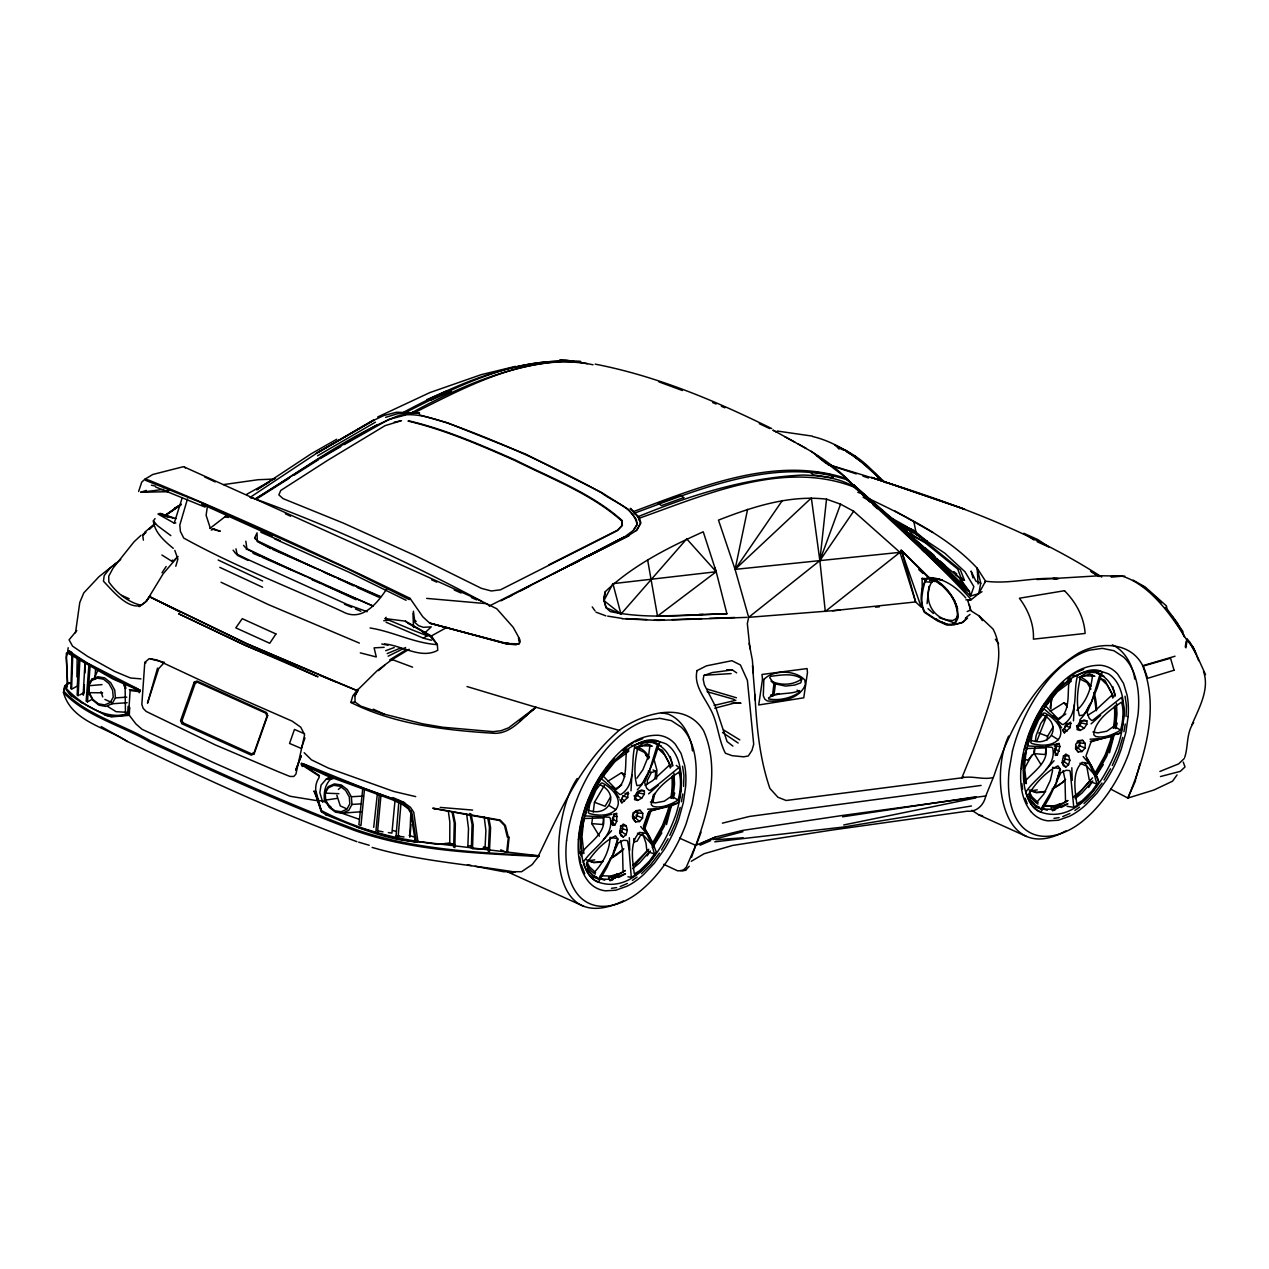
<?xml version="1.0" encoding="UTF-8"?>
<svg xmlns="http://www.w3.org/2000/svg" width="1269" height="1269" viewBox="0 0 1269 1269"><rect width="100%" height="100%" fill="white"/><g stroke="black" fill="none" stroke-linecap="round" stroke-linejoin="round"><path stroke-width="1.5" d="M644.366 794.14L644.398 790.841L641.464 789.984L637.149 792.126L634.738 796.266L634.595 799.629L637.641 800.422L641.717 798.185L644.366 794.14L637.387 792.602M1086.851 724.171L1086.899 720.871L1083.948 720.015L1079.649 722.14L1077.238 726.296L1077.095 729.643L1080.141 730.452L1084.218 728.216L1086.851 724.171L1079.871 722.632M76.901 676.932L77.171 657.818M970.833 610.706L979.192 615.973L993.024 629.027C1004.905 651.108 995.34 676.393 990.597 699.156C982.634 725.947 972.546 752.025 961.854 777.834L786.145 800.501L777.929 797.249L769.918 788.461C759.465 758.164 756.673 726.185 754.881 694.413M1021.561 768.808L1023.48 754.674M623.063 872.438L622.508 849.516L620.636 840.665M1065.548 802.468L1064.992 779.531L1063.121 770.68M626.442 752.089C624.871 764.525 627.965 781.466 616.195 789.524L602.363 775.185M1068.942 682.103C1067.356 694.54 1070.465 711.481 1058.679 719.539L1044.847 705.215M70.858 688.655L71.984 654.63M72.761 654.883L71.587 689.21L77.409 686.006L78.059 666.939M683.579 786.463L683.943 775.533L682.532 766.19M1126.063 716.493L1126.444 705.564L1125.032 696.205M566.846 360.999C509.424 360.729 454.143 385.411 404.224 411.902L404.161 413.583L406.699 413.567L406.762 411.902C459.029 385.284 517.498 356.018 577.665 362.157M467.849 847.042L468.499 828.451L466.675 814.254M638.228 516.61L639.164 519.893L638.228 516.61C690.875 495.037 746.426 477.43 803.642 475.034C820.964 475.796 839.713 477.794 854.513 487.233C783.925 459.552 706.087 494.609 639.227 518.212M642.574 818.093L642.748 813.381L640.226 810.32L636.308 810.605L633.294 814.175L633.057 818.854L635.642 821.915L639.513 821.551L642.574 818.093L635.943 815.158M1085.074 748.123L1085.233 743.412L1082.711 740.35L1078.809 740.62L1075.795 744.205L1075.557 748.884L1078.142 751.93L1081.997 751.565L1085.074 748.123L1078.428 745.173M409.808 837.159L410.918 810.732M1050.906 708.974L1051.255 701.091L1048.067 700.456M656.533 779.007L656.93 770.124L653.9 759.021M78.948 658.008L77.155 695.095L78.17 695.84L79.915 658.659M84.357 684.8L83.992 692.636L79.63 695.031M84.896 673.062L85.356 663.275M1110.581 789.048L1127.887 798.058C1144.765 756.736 1160.04 708.213 1142.322 664.893C1129.648 641.321 1098.843 641.638 1077.952 653.44C1034.568 680.581 1009.791 728.422 994.055 775.613L985.775 795.964C983.983 804.816 976.813 812.223 967.311 811.177L831.877 830.069L732.641 845.44L704.121 853.736L691.272 861.302M83.199 694.317L84.896 664.004M571.288 360.824C514.96 362.537 461.234 385.824 412.362 412.377L414.582 412.631C468.753 385.506 530.728 351.83 593.035 364.774M633.358 511.613L634.801 513.644L633.358 511.613C700.06 486.931 775.74 454.714 846.962 478.762L848.342 480.237C777.151 456.158 701.551 488.517 634.833 513.025M453.683 847.216L454.27 823.026L452.034 811.843M454.841 847.708L455.349 823.486L453.065 812.271M127.693 713.321L128.121 706.373M471.37 848.295L472.068 824.533L469.831 813.461M617.606 838.65L613.831 853.101L598.524 878.941L593.495 877.228L587.88 869.677L586.801 863.475C593.622 852.403 603.727 841.696 615.449 835.827L617.606 838.65L610.008 837.35C609.77 850.389 603.203 862.968 594.304 872.295M1060.091 768.665L1056.331 783.132L1041.008 808.956L1035.98 807.243L1030.38 799.708L1029.302 793.49C1036.107 782.434 1046.211 771.726 1057.934 765.857L1060.091 768.665L1052.493 767.38M88.941 664.544L86.149 701.17L87.45 701.916L90.147 665.337M94.969 677.376L95.683 667.764M144.793 662.434L141.842 704.422L143.143 708.308L146.173 711.433L215.191 744.855L277.546 771.409L289.919 776.454L293.805 776.469L295.915 774.122L304.608 734.719L300.753 727.216L292.187 721.157L222.249 690.51L156.848 659.928L149.203 658.643L144.793 662.434L145.967 662.83M1186.372 639.354C1171.731 615.766 1150.253 585.168 1122.906 576.396M138.622 491.5L141.747 482.093L145.031 479.127L149.425 480.396C236.843 516.451 322.897 555.87 407.872 597.302L409.855 598.08L422.815 616.797L429.794 623.222L506.743 643.938L516.197 644.811M403.986 836.937L396.087 836.001L398.942 800.501M410.014 836.461L410.966 824.628M411.283 820.694L411.759 814.777M1135.676 779.325L1139.911 763.875M488.343 851.356L489.437 827.229L487.756 817.918M467.008 686.545L535.851 707.245L619.177 730.309C642.891 713.241 684.879 699.996 703.581 730.674C719.777 767.222 709.07 809.717 695.729 845.376L686.291 867.203L682.801 870.582L677.709 870.867L663.735 864.332M398.149 836.715L400.956 803.547M489.437 851.816L490.595 827.721L488.914 818.41M613.831 815.491L613.498 819.076L611.452 821.678M377.623 831.021L381.033 794.664L379.352 794.108L375.973 830.561L382.984 831.798M394.96 801.025L391.915 833.099L388.346 832.575M631.883 774.661L630.994 790.777M653.487 794.378L652.028 801.913M655.026 779.007L655.787 771.33L653.027 769.918M1074.383 704.676L1073.479 720.808M507.616 851.594L509.155 837.001M673.03 797.789L674.521 784.004L673.966 773.265M749.979 648.856L747.33 623.587L748.678 617.321L735.084 569.384L718.476 520.116C752.691 506.759 789.334 494.847 826.516 499.161L819.853 560.628L825.294 611.452L899.959 552.348L901.164 550.175L929.209 578.41M927.068 603.616L928.924 586.421M1115.53 727.819L1117.006 714.035L1116.45 703.28M1128.125 716.588L1125.873 732.419L1121.399 748.631A82.533 45.462 -65.7 0 1 1106.536 779.785L1096.797 793.331L1086.153 804.53A79.55 43.828 -65.7 0 1 1069.275 816.332L1058.219 820.25L1048.004 820.837A82.533 45.478 -65.6 0 1 1031.189 811.859M266.411 713.464L267.204 715.605L253.895 753.231L252.055 754.087L182.815 722.727L182.006 720.681L195.299 683.055L197.171 682.119L266.411 713.464L266.268 714.859L267.664 715.573L266.379 712.464L196.901 681.009L194.141 682.278L180.595 720.633L181.816 723.711L251.278 755.15L254.117 753.913L267.664 715.573M373.705 827.356L377.305 794.22M965.63 617.622L965.36 620.002L962.87 622.222L954.145 624.681M67.733 651.52L68.161 647.698M506.728 851.547L508.377 837.239L505.363 825.421L500.256 820.091L432.634 808.131M475.177 866.267L503.587 871.724L521.591 871.708L532.108 864.617L538.96 855.845L416.248 841.268L415.058 840.078L410.918 813.143L408.19 808.75L402.828 804.689L392.01 799.629L326.736 775.74L301.007 763.843L302.26 766.508M603.727 817.22L602.807 824.517L591.782 823.613L592.528 817.791M1046.211 747.235L1045.307 754.547L1034.283 753.627L1035.012 747.806M1047.131 739.938L1047.575 736.29L1053.096 726.899M593.257 811.97L594.479 802.262L604.282 785.622M801.897 678.788C793.49 685.133 782.069 685.546 772.488 681.77L775.438 683.721L773.947 695.364L770.553 695.238L772.456 695.539L773.995 683.531L769.712 677.694L770.727 676.282C780.911 675.14 792.776 672.697 801.897 678.788L800.755 682.849L794.711 685.07L785.574 686.085L773.9 683.594L771.013 681.104M676.266 765.397L678.915 767.523L657.961 784.67L650.362 790.159L649.173 790.444L646.714 788.239L644.62 782.576L654.772 757.847L659.864 741.857C651.917 737.622 642.288 740.715 635.166 745.315C630.217 761.035 636.975 784.099 621.001 794.394L619.7 794.442L601.078 778.452L594.891 789.128L588.356 803.975L585.152 815.888L609.263 817.236L610.23 818.156C614.466 837.032 591.957 848.057 583.407 862.063C585.58 870.217 589.815 879.385 598.571 881.876L607.026 867.33L618.273 842.902L623.555 840.284L627.124 840.522L627.711 841.537L629.138 850.595L631.28 877.291L627.949 876.784M1117.354 734.402L1120.781 732.863C1123.699 721.458 1125.666 708.816 1121.415 697.538L1092.847 720.173L1091.673 720.475L1089.214 718.27L1087.105 712.607L1097.273 687.877L1102.349 671.872C1094.417 667.653 1084.789 670.746 1077.667 675.346C1072.717 691.05 1079.459 714.114 1063.485 724.425L1062.201 724.472L1043.578 708.467L1037.392 719.142L1030.856 733.99L1027.652 745.918L1051.747 747.267L1052.715 748.187C1056.95 767.063 1034.441 778.087 1025.907 792.094C1028.064 800.231 1032.316 809.4 1041.056 811.89L1049.526 797.344L1060.773 772.916L1066.055 770.299L1069.624 770.553L1070.211 771.568L1073.78 807.306L1067.118 806.323M1034.409 748.377L1033.696 753.786L1027.716 760.226L1024.162 758.973M1035.345 741.159L1036.059 735.75L1040.754 723.536L1046.402 715.446M649.982 745.236L648.586 755.737L642.891 769.728L636.911 778.183M1092.466 675.251C1091.451 688.099 1086.597 701.535 1076.873 710.307M610.643 822.122L612.848 825.373L614.91 824.961L616.766 821.297L616.623 813.461L613.149 814.175M1059.123 743.491L1057.267 743.967L1055.285 747.615L1055.348 755.404L1057.394 754.992L1059.885 746.537L1059.123 743.491L1055.649 744.205M657.659 743.872L648.871 772.551L643.367 782.18L640.544 785.067L636.895 785.622C633.342 773.107 635.15 759.163 638.053 746.632L643.415 743.031L652.853 741.683L657.659 743.872L652.25 742.27M1100.144 673.887L1091.356 702.582L1085.867 712.195L1083.044 715.082L1079.396 715.637C1075.842 703.137 1077.651 689.194 1080.553 676.647L1085.915 673.062L1095.353 671.713L1100.144 673.887L1094.75 672.284M1185.278 647.063L1186.103 641.289M75.505 632.819L79.773 602.489L83.786 592.893L99.061 576.618L116.288 563.071M207.196 507.727L206.117 515.293L210.353 528.316M1185.928 647.856L1187.134 639.513M605.313 591.64L603.933 600.586L606.043 607.645L610.23 611.563C648.491 619.621 688.115 614.656 726.899 613.784L716.192 571.748L703.232 531.79C668.477 547.447 633.041 565.165 605.313 591.64L603.711 597.905L606.043 607.645L620.969 614.101L686.719 538.897L716.192 571.748L657.501 616.115L647.65 560.01M1053.127 694.429L1050.018 707.705M566.624 840.332C570.733 806.624 585.12 774.487 606.899 748.504A100.505 55.376 -65.7 0 1 647.127 720.142L659.817 718.317L671.364 720.665L681.088 727.026A100.299 55.265 -65.7 0 1 695.523 784.718L692.224 803.927L686.164 823.708A100.299 55.265 -65.7 0 1 642.098 889.506C625.982 903.607 599.317 914.584 581.059 898.024A100.299 55.265 -65.7 0 1 566.577 840.284M681.421 801.77L682.77 793.997M1123.922 731.785L1125.27 724.028M356.938 841.68C278.561 812.779 202.58 777.834 127.423 741.477C105.549 727.216 71.318 721.363 63.45 692.462L64.529 686.64L68.352 683.594M967.819 600.681L971.293 599.634L978.748 593.622L980.747 583.217L977.178 568.179C946.626 535.502 905.098 516.118 865.395 496.925M652.837 802.579L654.693 793.426M747.6 509.329L735.084 569.384L899.959 552.348L902.227 552.998L921.262 607.185L915.615 601.934L899.959 552.348L853.672 511.233L840.554 504.174L826.516 499.161M644.144 828.165L649.347 811.129M81.882 702.772L70.81 695.333L66.083 689.495L67.558 682.881L66.385 657.279L67.574 653.012L112.957 679.026L140.129 690.955L139.209 692.747M301.625 763.05L303.021 765.699L318.852 775.914L319.153 777.58C311.793 788.017 317.932 800.707 321.105 811.494L326.656 815.269M1052.588 770.553L1050.272 780.514L1043.737 794.188L1036.805 802.309M83.31 695.253L84.214 691.494M671.285 804.958L664.179 826.373L653.075 846.106M1113.785 734.989L1106.663 756.387L1095.559 776.12M627.743 797.503L628.076 792.062L622.222 797.44L620.953 801.294L621.889 802.833L627.743 797.503L622.651 795.711M1070.243 727.534L1070.56 722.093L1064.723 727.454L1063.438 731.309L1064.39 732.847L1070.243 727.534L1065.135 725.725M671.428 805.91L678.296 802.833C681.199 791.444 683.182 778.785 678.915 767.523M666.495 824.564L671.317 806.005M673.236 798.582L674.68 793.014M1109.471 752.739L1114.293 734.164M1115.737 728.596L1117.18 723.029M924.974 581.757C922.293 591.481 919.517 602.712 924.879 612.023L937.141 620.113L946.626 624.285L951.512 624.285L954.938 622.444L957.413 617.321C958.111 601.03 946.198 585.913 932.287 578.521L927.56 578.442L924.974 581.757L932.16 582.297M626.045 834.812L627.346 830.212L626.188 825.722L623.285 824.073L620.89 826.5L619.795 831.306L620.747 835.589L623.269 837.032L626.045 834.812L620.351 830.751M1068.546 764.826L1069.83 760.226L1068.688 755.753L1065.77 754.087L1063.374 756.53L1062.28 761.321L1063.248 765.619L1065.77 767.063L1068.546 764.826L1062.835 760.781M157.546 668.097L147.521 703.185L158.688 668.589L164.478 662.386L150.376 658.928M638.719 791.745L637.752 795.124L635.087 797.233M1081.22 721.76L1080.252 725.138L1077.587 727.264M350.894 702.455L355.019 701.963L360.729 706.103L384.348 714.193L422.672 723.822L442.691 727.232L493.07 731.658L501.049 730.722L508.663 727.771L535.851 707.245C523.272 716.826 512.47 733.165 495.196 733.339C446.355 730.421 394.897 724.615 350.894 702.455L352.782 695.935L356.288 691.319L377.21 670.667L390.804 660.435L409.141 649.268M187.479 498.939L179.801 525.096L180.388 531.41L183.735 538.056C234.622 566.307 289.586 587.246 342.503 611.595C361.903 622.333 377.099 603.441 386.744 588.943M680.216 807.433L675.949 821.693L669.778 835.446M1122.7 737.463L1118.433 751.724L1112.279 765.477M176.042 518.609L160.243 513.358L157.975 514.024L174.218 523.145L182.276 497.559M1008.585 736.068C989.439 777.294 1001.939 866.124 1065.897 830.894M586.801 803.61C581.281 819.552 577.284 836.572 579.314 853.498M1027.62 737.511L1025.082 745.649A85.991 47.381 -65.7 0 0 1020.879 769.553C1019.943 784.147 1021.593 800.152 1031.189 811.859M1024.384 749.44L1029.286 733.641L1036.027 718.111L1044.53 703.613M696.491 844.472L701.043 832.178M1193.653 722.553C1186.055 733.387 1188.482 746.029 1184.707 757.387M645.271 827.325L651.33 809.908M304.957 737.939L301.292 748.44L289.554 743.444L294.456 729.453L304.512 733.736M691.494 857.4L695.729 845.376L715.573 837.001L742.587 830.418L841.934 815.539L985.775 795.964M1036.9 741.001L1046.671 716.144M613.292 852.657L618.051 839.332M1056.379 781.022L1060.551 769.363M1064.992 727.613L1066.23 724.155M840.554 504.174L819.853 560.628L748.678 617.321L840.364 610.088M1031.824 755.087L1023.433 770.553M587.547 801.881L593.527 788.081L602.045 773.582M94.429 678.106L98.252 669.334M577.173 778.5C550.032 818.489 543.18 939.377 623.412 900.879M1135.565 780.641L1127.887 798.058L1153.965 790L1172.493 781.228L1177.061 774.931M957.254 616.02L956.08 618.622L953.019 620.446C933.746 620.715 922.706 600.76 930.891 583.454L932.747 581.265L936.078 581.488L942.534 585.961L950.322 594.209L955.319 601.696M902.83 551.682L902.227 552.998L915.615 601.934L832.559 610.754M588.483 810.241C608.263 817.791 620.668 794.6 600.269 784.829M1030.983 740.271C1052.318 748.123 1062.772 722.791 1041.294 714.05M255.45 538.96L254.657 537.945L257.036 532.885L257.306 541.514L270.932 548.684M689.241 866.267L685.609 870.28L682.801 870.582M175.788 566.26L177.882 559.074L174.805 550.365M655.787 771.33L651.314 772.472L647.349 780.435L647.349 784.274M612.895 583.661L603.933 600.586L620.969 614.101L612.895 583.661L716.192 571.748M648.364 772.329L641.686 784.829L637.355 789.857M1090.023 703.914L1084.186 714.844L1079.856 719.872M112.782 568.639L108.753 576.174L108.801 581.837C116.336 592.718 128.248 602.458 141.24 605.25L146.363 601.332L163.13 573.826L176.899 557.71M612.34 877.974L616.845 874.341L617.876 875.118L617.892 876.641L613.054 878.592L611.944 878.798L611.071 877.038M1054.84 807.988L1059.345 804.356L1060.392 806.656L1055.538 808.623L1055.491 806.751L1059.345 804.356M355.019 701.963L354.971 695.713L357.684 690.859L357.35 689.337M906.716 534.392L970.579 596.018L978.748 593.622L985.553 581.186L977.178 568.179L978.098 584.01M352.005 804.451L348.674 810.447L342.471 813.159L335.555 812.208L329.353 807.528L325.213 800.231L324.753 792.586L328.227 786.669L334.366 783.909L341.25 784.956L347.309 789.572L351.339 796.742L352.005 804.451L361.475 803.832M619.177 730.309C580.901 763.081 560.708 809.876 539.246 854.227L538.484 855.132M1097.051 776.501L1098.748 781.942C1093.212 792.554 1084.376 801.675 1073.78 807.306M354.971 695.713L357.684 690.859L246.947 643.78L149.361 596.62L146.363 601.332M112.021 703.787L115.4 697.887L114.749 690.098L110.704 682.738L104.613 677.9L97.856 676.726L91.717 679.296L88.243 685.133L88.751 692.858L92.859 700.25L98.934 705.167L105.85 706.421L112.021 703.787L127.138 702.709M1192.051 724.504C1198.777 708.356 1209.865 689.432 1203.551 671.555M325.229 793.125L328.322 787.827L333.826 785.305L340.14 786.241L345.596 790.428L349.276 796.9L349.816 803.88L346.865 809.241L341.234 811.748L334.905 810.764L329.321 806.561L325.705 800.073L325.229 793.125L338.871 793.696M661.498 850.056L668.065 838.777M1103.998 780.07L1110.565 768.808M489.517 605.9L628.536 535.534L637.07 530.014L640.893 522.749L639.037 517.276L630.281 508.33L638.942 518.18L640.448 523.637L636.07 530.68M610.611 796.869L605.091 806.259L594.479 802.262M640.718 835.034L637.086 841.204L633.897 841.95L633.85 838.523M1043.832 720.633L1046.766 715.653M984.76 582.661L985.553 581.186C1009.918 584.533 1034.108 576.697 1058.552 578.68M88.719 685.768L91.86 680.454L97.316 678.106L103.503 679.201L108.991 683.594L112.624 690.257L113.227 697.22L110.165 702.566L104.645 704.929L98.427 703.787L92.811 699.378L89.163 692.668L88.719 685.768L102.012 684.61M1058.251 739.7C1066.214 729.469 1053.825 717.461 1044.863 713.067L1043.753 713.051L1038.486 719.951L1032.268 734.228L1030.777 742.635L1031.792 743.491C1040.406 745.902 1051.509 746.489 1058.251 739.7L1051.684 735.592M615.751 809.67C623.713 799.454 611.325 787.43 602.363 783.052L601.268 783.021L596.002 789.937L589.768 804.213L588.277 812.604L589.308 813.477C597.905 815.872 609.009 816.475 615.751 809.67L609.199 805.561M81.089 702.28L105.803 715.367L111.656 716.89L129.327 715.335L129.597 707.483L128.502 714.923L127.646 714.035C104.899 720.189 81.406 703.898 66.289 688.591L67.558 682.881L71.238 683.055M415.058 840.078L413.694 840.792C381.699 835.573 349.99 825.516 321.327 810.59L318.424 800.342L314.03 790.92L321.898 812.001M633.485 530.22L637.244 524.319L636.308 519.513L628.663 509.551L601.696 492.578L525.604 454.096L447.656 422.878L419.341 414.868M647.174 855.861L650.315 850.96M652.409 847.676L661.831 832.956M1088.612 787.51L1092.799 780.974M1095.94 776.073L1103.269 764.62M162.02 572.747L166.16 566.482M602.14 777.58L614.862 761.701L628.837 751.169M652.012 844.059L662.513 825.326L667.557 811.652A69.272 38.165 -65.7 0 0 669.413 804.879M1044.625 707.594L1057.347 691.716L1071.337 681.183M1094.513 774.074L1104.998 755.356L1110.058 741.683A69.272 38.165 -65.7 0 0 1111.914 734.894M1042.468 706.341C1055.57 686.481 1075.081 664.322 1101.016 665.305A82.517 45.478 -65.7 0 1 1117.83 674.283L1123.557 683.483L1127.094 695.174A79.55 43.828 -65.7 0 1 1128.109 716.604M782.354 500.478L735.084 569.384L811.351 497.987L819.853 560.628L853.672 511.233M384.523 643.922C401.654 645.398 421.134 659.531 437.742 650.283L437.361 644.636L431.381 636.007L427.034 635.737L412.377 629.963L385.189 618.59L386.093 617.289M654.471 853.958L649.442 861.096L639.655 870.693L634.31 873.929C632.676 861.096 629.075 842.029 639.687 832.337L646.635 833.606L651.6 844.139L654.471 853.958L648.443 851.959M1096.971 783.972L1091.927 791.11L1082.14 800.707L1076.81 803.943C1075.176 791.126 1071.559 772.044 1082.171 762.368L1089.135 763.637L1094.084 774.169L1096.971 783.972L1090.943 781.99M252.055 754.087L252.737 753.12L254.117 753.913M143.445 535.185L145.554 532.25M173.266 548.351C164.653 541.197 154.659 532.774 153.359 520.924L155.072 518.593M659.483 853.085L650.886 864.443L641.527 873.595M1101.984 783.1L1093.386 794.457L1084.012 803.626M606.408 767.935L614.482 758.243M1048.892 697.95L1063.533 681.675M333.858 778.373L330.701 779.15C324.642 784.908 323.532 793.569 324.547 801.485L331.177 807.227M1053.952 751.708L1055.998 749.107L1056.331 745.506L1054.666 744.506M113.385 567.735L133.975 541.863L141.002 535.328M330.559 776.406L326.085 779.309L321.057 785.099L319.851 792.633L322.77 802.341M634.786 865.252L648.776 849.262M1092.546 777.818L1077.286 795.266L1074.097 797.075M648.935 852.245L639.655 862.809L632.66 868.662M1091.435 782.259L1082.156 792.839L1075.16 798.693M648.094 849.944L632.676 865.537M1090.579 779.975L1081.791 789.952L1073.86 796.694M76.806 630.534L69.081 639.814L72.539 646.127L87.561 656.374L114.575 671.364L130.517 677.995L140.97 678.867M603.457 839.65L611.579 830.719M1045.942 769.664L1054.063 760.75M623.111 849.389L611.246 857.955M1065.611 779.42L1062.994 782.259L1052.191 788.921M226.279 515.785L209.956 528.38M967.581 618.162L961.775 622.857L953.352 624.745M669.746 764.842L652.774 780.546L645.096 785.384M1112.247 694.873L1095.258 710.561L1087.581 715.399M154.517 524.176L149.282 529.236L154.659 524.414M1184.263 758.497L1178.711 763.843L1159.882 771.473M583.454 850.452C591.433 841.157 606.392 831.782 603.409 817.855L583.597 818.537M1024.686 781.688C1033.014 771.996 1048.829 762.415 1045.894 747.869L1026.082 748.551M425.781 632.01L431.238 626.87L423.338 627.314L418.516 625.617L414.915 622.524L413.408 611.198M172.584 561.596L178.088 556.472M648.602 793.855L658.135 785.352M1091.086 723.885L1100.635 715.367M619.748 833.019L622.127 830.941L622.682 827.277L620.874 825.596M1062.232 763.05L1064.612 760.972L1065.167 757.292L1063.359 755.626M378.448 670.651L384.65 665.321M144.476 532.472L155.024 523.589M338.347 789.445L342.329 786.082M1061.027 685.26L1063.834 682.912M535.026 708.102L519.893 720.649L533.963 709.085M141.24 605.25C127.915 609.897 112.116 590.164 103.455 581.218L104.201 575.587L110.054 568.115L120.729 559.47M67.59 683.626L65.052 685.609L63.926 691.288C86.704 715.304 121.856 724.091 150.059 740.604C217.649 772.171 285.604 803.134 355.463 829.403C414.154 850.008 477.493 852.467 538.96 855.845M105.01 714.859L110.863 716.398L128.502 714.923L130.152 690.542L139.368 691.668L140.193 690.019M534.741 708.102L535.851 707.245M966.597 617.051L970.039 614.402M150.503 595.764L145.348 602.093L139.193 606.677M610.024 880.559L616.052 875.975L608.486 877.26L610.024 880.559L612.197 880.21L616.052 875.975L612.086 876.72M1052.509 810.574L1058.536 806.005L1050.986 807.29L1052.509 810.574L1054.682 810.241L1058.536 806.005L1054.571 806.751M164.288 516.007L181.102 504.11M430.952 637.387L436.726 643.795M632.374 880.448L637.054 877.117M1074.859 810.463L1079.554 807.147M622.349 750.344L633.358 742.587M1067.99 678.154L1075.858 672.618M670.064 797.186L664.274 801.199L655.28 802.88L650.442 801.913M164.732 516.055L180.404 505.205L164.082 515.975M386.125 622.27L423.465 638.212L427.034 635.737M678.931 772.234A36.071 15.656 -72 0 1 678.106 800.089C670.762 804.53 661.879 808.448 653.17 806.449L651.251 804.705C652.345 790.365 668.017 779.531 678.963 772.202M1120.638 730.119C1113.262 734.513 1104.395 738.479 1095.655 736.48L1093.751 734.719C1094.846 720.395 1110.502 709.545 1121.447 702.217A36.071 15.656 -72 0 1 1120.59 730.119L1114.008 726.201L1106.758 731.23L1097.78 732.911L1092.942 731.943M251.119 498.067L250.294 497.258L316.6 453.271L373.784 420.277L383.936 415.502L396.594 412.235L419.611 413.012L397.483 413.726L385.586 417.374M197.171 682.119L195.299 683.055L194.141 682.278M799.771 692.097C790.92 698.204 779.325 700.885 768.776 698.981L768.554 697.871C777.643 691.811 789.762 695.015 799.581 690.59L799.771 692.097L797.059 690.114M256.021 499.32L288.983 478.429M293.916 475.288L318.646 459.632M607.756 781.339L621.445 772.789L624.76 774.423M1050.256 711.37L1063.945 702.804L1067.261 704.438M145.887 532.583L142.636 534.614L143.397 540.15M621.715 784.988L615.195 789.032L612.213 786.796M1065.833 714.003L1057.696 719.063L1053.207 715.684M614.275 875.927L616.845 874.341M269.218 482.109L256.576 489.85L311.365 453.683L336.745 439.248M389.742 659.848L406.619 649.49M623.269 751.153L626.521 749.138M1067.388 680.168L1070.655 678.169M1076.635 748.377L1079.237 746.791L1080.157 743.126L1078.555 741.064M145.491 478.889L152.772 474.479L183.529 466.659L185.417 467.912M246.392 549.414L247.994 549.239L292.505 570.479M430.318 636.515L446.958 627.346M373.53 419.976L316.282 453.366L373.784 420.277M377.353 424.592L319.169 458.521L254.736 499.288C301.61 470.783 346.294 436.79 397.34 416.105C414.281 411.965 430.841 417.818 446.894 422.847C500.224 441.898 551.809 465.437 601.411 492.753C613.45 502.286 633.977 507.299 637.054 524.557L633.294 530.458L625.252 536.39L565.117 567.671M320.296 458.585L340.758 446.625M344.185 444.626L388.742 419.5L405.382 415.058M317.551 455.777L375.434 422.149M489.231 605.852L487.978 604.583C411.822 563.817 333.239 526.73 251.801 497.749L250.294 497.258M978.748 593.622L982 591.735M410.109 599.047L409.189 599.571L347.532 568.798L201.438 502.698L145.729 480.396L145.031 479.127M963.568 776.85L961.854 777.834C972.228 775.47 982.777 780.054 992.977 777.611M617.257 875.229L625.236 870.693M1067.721 800.707L1058.156 806.164L1042.928 805.815M625.316 870.455L620.589 873.135L611.436 875.8M631.28 877.291C641.892 871.66 650.727 862.539 656.247 851.911L652.345 841.981M1067.8 800.485L1063.073 803.15L1053.92 805.831L1045.545 805.625M87.45 701.916L91.923 699.393M624.887 873.802L611.944 878.909M1067.372 803.832L1054.428 808.94M180.468 504.967L174.487 508.33L181.404 504.539M246.551 494.387L275.532 478.239M618.653 877.498L625.49 873.849M1061.154 807.512L1067.99 803.88M501.001 600.84L625.03 536.644L552.475 574.302M508.488 597.08L511.994 595.256M520.798 590.704L529.601 586.151M549.001 564.689L617.559 530.188L622.318 525.239L622.159 520.544C591.544 493.181 551.507 478.254 515.087 459.933C480.57 444.784 445.768 429.557 408.951 420.864M570.701 565.308L579.298 560.898M587.912 556.488L627.536 536.2M628.536 535.534L566.767 566.688L629.186 535.613M388.124 656.184L405.572 647.555M377.686 416.993L429.921 392.565L481.173 374.672L515.531 366.36M699.267 844.361L715.573 837.001M967.168 611.531L970.642 610.024L968.025 601.474M700.107 845.202L710.719 840.601M620.176 886.571L627.425 883.43M1062.676 816.601L1069.926 813.461M713.083 839.57L742.92 831.687M634.928 741.937L642.748 738.621M1077.413 671.951L1083.678 669.302M387.156 653.598L400.703 647.967M326.085 779.309L331.701 777.072M611.944 878.798L617.892 876.641M1060.392 806.656L1054.428 808.813L1053.556 807.052M385.665 650.696L394.215 647.539M678.296 802.833L649.331 811.557L648.237 812.747L643.446 826.087L653.123 843.155M1120.781 732.863L1091.816 741.572L1090.721 742.777L1085.947 756.102L1094.846 771.996L1098.748 781.942M167.905 491.674L140.732 492.293L146.221 490.405M519.053 643.843L507.251 643.557L429.794 623.222M1055.491 806.751L1058.743 805.672M1175.031 656.232L1142.671 665.717M517.435 643.986L505.839 643.621L429.699 623.016M637.197 747.409L642.653 745.791L651.108 746.013M1079.697 677.44L1085.138 675.806L1093.592 676.044M211.225 530.014L214.81 528.967M636.245 747.378L647.364 744.126L652.377 746.172M1078.745 677.392L1089.849 674.14L1094.861 676.203M637.292 744.031L643.653 742.191L652.536 742.524M714.764 708.213L735.941 702.661L740.985 703.232L731.531 703.2M1160.453 776.549L1180.249 771.378L1185.008 766.968L1183.247 762.098M616.623 813.461L614.783 813.937L612.8 817.585L612.848 825.373M124.616 712.718L127.646 714.035M722.378 823.153L749.471 816.443L981.127 785.432M929.543 580.679L935.792 579.172M714.146 705.453L735.861 700.266M667.78 806.767L653.345 810.019M1110.28 736.781L1090.261 741.318M325.863 814.761C355.368 826.325 385.998 840.443 417.913 841.617L437.694 844.329L449.765 843.52L449.829 821.947L448.274 810.701M390.804 660.435L393.2 659.928L412.599 667.177M603.727 816.03L611.563 814.381M1046.211 746.061L1054.047 744.411M843.726 824.961L975.829 797.884M394.342 422.101L401.527 420.737M400.576 420.943L385.046 425.654L327.656 460.33L280.75 490.453L278.847 494.878L283.098 498.638L343.613 523.209L414.677 555.346L481.395 588.34L491.293 590.973L500.43 589.831L617.257 530.696L622.016 525.747L621.858 521.051C591.148 493.625 551 478.651 514.468 460.282C479.841 445.086 444.943 429.81 407.999 421.07M334.746 777.913L327.021 779.309L330.701 779.15M775.819 694.191L779.309 693.556M636.578 810.954L640.226 810.32M1077.254 741.286L1082.711 740.35M971.451 805.989L843.568 827.007L714.764 841.839M842.584 816.808L976.067 796.758M325.705 800.073L337.253 798.36M1031.713 790.682L1037.281 789.889M1045.402 791.364L1036.139 792.681L1030.856 790.079M589.228 860.652L594.78 859.859M602.918 861.334L593.638 862.65L588.356 860.065M223.645 484.584L258.146 479.714L273.961 479.079M1053.968 818.346L1059.139 817.617M611.468 888.316L616.639 887.602M140.732 492.293L163.733 489.358M736.67 672.871L732.372 669.953L712.417 672.507L703.898 675.473L703.2 679.375L704.358 684.816L715.367 706.198L727.058 741.556L732.895 746.109M414.582 842.346L417.913 841.617L413.773 812.303L410.506 807.37L404.335 802.849L364.473 788.446L303.434 763.811M174.218 523.145L175.804 522.971M772.456 695.539L773.947 695.364M1072.543 675.885L1077.667 675.346M631.756 745.68L635.166 745.315M383.73 620.715L389.044 620.192M875.467 607.153L879.369 606.82M1064.834 756.07L1068.688 755.753M620.414 826.214L626.188 825.722M1036.979 579.521L1099.398 575.761L1121.098 576.047M342.471 813.159L361.395 811.732M715.732 839.729L743.111 837.778M538.881 856.512C477.318 853.212 413.853 851.34 355.082 830.64C285.224 804.419 217.253 773.551 149.663 741.968C121.459 725.313 86.229 716.573 63.45 692.462M1090.087 739.224L1099.557 738.606M647.602 809.21L657.072 808.591M115.4 697.887L126.757 697.157M91.717 679.296L95.476 679.074M704.279 675.251L731.118 673.601M351.339 796.742L362.744 796.107M324.547 801.485L318.424 800.342M680.581 870.55L685.609 870.28M384.142 647.317L374.101 647.856L376.29 656.961L360.301 652.869M1122.145 576.205L1110.93 576.713L1124.81 576.11M965.899 599.856L971.293 599.634C934.682 559.439 893.82 523.78 854.259 486.661C839.047 468.626 818.743 455.333 798.233 444.007M699.076 614.434L703.042 614.291M657.501 616.115L726.899 613.784M664.147 619.906L654.455 619.922M672.015 619.637L701.535 618.637M709.419 618.368L735.005 617.495M747.013 617.368L658.183 620.398L622.175 618.749M302.45 763.684L326.958 774.836L392.232 798.724L403.256 803.832L408.856 808.179L411.87 812.794L416.248 841.268L413.789 841.839L395.151 838.365L356.938 827.055M67.194 683.468L71.048 683.341M165.24 490.675L169.047 490.564M1079.903 720.982L1086.899 720.871M639.148 790.936L644.398 790.841M163.527 491.309L167.365 491.277M576.253 361.554L580.758 361.538L559.581 360.19L566.45 360.158L587.404 363.616M404.224 411.902L406.762 411.902M89.163 692.668L102.615 692.811M1065.706 723.441L1071.226 723.536M625.046 793.458L628.742 793.506M726.598 669.858L732.372 669.953M932.081 577.712L927.163 577.633C920.533 587.198 919.121 601.728 924.355 612.308L937.236 620.763L946.817 625.046L951.972 625.094L955.509 623.111L958.047 617.844C958.682 600.998 946.452 585.421 932.081 577.712C945.564 579.314 957.127 587.959 965.82 597.969M1053.698 578.458L1057.505 578.537M600.443 875.8L615.671 876.133M396.087 836.001L399.576 836.128M1086.153 672.205L1095.036 672.554M180.595 720.633L182.006 720.681L182.815 722.727M1043.959 809.051L1052.842 809.4M601.458 879.036L610.341 879.369M922.325 594.209L922.103 578.394L925.228 578.521M626.125 618.622L646.904 619.573M126.519 712.274L116.098 711.687L107.706 706.452M890.87 517.879L902.989 528.031L904.956 531.378L853.371 484.663L902.989 528.031L965.693 589.006L904.956 531.378L850.325 482.236M435.489 808.654L433.49 808.496L499.542 820.504L504.523 825.596L507.394 837.334M1054.301 746.077L1059.885 746.537M613.673 816.205L617.4 816.522M440.216 807.417L472.623 810.066M1077.555 742.746L1085.233 743.412M636.99 812.89L642.748 813.381M426.701 598.397L486.36 603.647L496.782 608.771L513.199 627.314L518.958 637.768L519.893 642.495C516.848 647.016 522.114 639.449 518.45 637.879M445.118 843.298L454.73 844.329M468.198 845.741L472.036 846.153M483.584 847.375L489.342 847.993M1052.826 578.49L1056.633 578.902M447.894 843.235L451.827 843.679M483.251 847.232L489.136 847.898M412.362 412.377L414.582 412.631M777.215 431.032L812.271 436.108M431.381 636.007L405.557 621.176L385.189 618.59M437.361 644.636C414.027 643.145 392.946 631.565 370.072 627.981M505.173 642.748L508.679 643.209M773.995 683.531L775.438 683.721M129.39 689.638L139.003 690.59L135.799 688.781M932.889 578.537L942.407 580.044L936.363 578.712M607.708 616.131L622.333 618.447M228.531 517.482L224.819 516.864M515.262 872.152L509.519 871.2C463.661 863.888 416.851 860.525 372.118 847.406M467.468 864.792L471.322 865.537M381.795 644.002L387.997 645.239M661.339 712.702L668.24 714.098A104.534 57.597 -65.7 0 1 691.668 745.3L692.477 750.915M971.864 810.304L979.129 815.047L982.587 815.745M512.835 872.961L507.648 871.914L583.883 906.399M151.392 485.202L155.183 486.027M367.153 611.706L346.913 604.33L247.249 559.232L235.685 553.57L233.115 550.175M215.016 529.966L220.283 531.156L212.097 528.824M257.655 540.943L315.283 568.163M415.693 796.615L393.787 791.459L328.354 768.062L311.413 759.83L304.179 752.707M318.471 800.898L290.093 796.266L214.128 762.891L142.08 729.31L135.926 723.964L129.327 715.335M595.193 364.14C657.056 376.147 715.446 400.814 771.711 428.573M812.652 436.536C838.682 442.643 860.921 459.965 879.465 478.603M423.465 638.212L431.412 640.242M1064.39 758.719L1069.83 760.226M621.905 828.705L627.346 830.212M392.962 830.529L396.404 831.496M921.992 546.749L961.664 579.536L964.44 580.33L960.363 569.844L928.099 543.655L904.496 530.601M707.15 691.684L734.18 699.409M358.699 842.188L369.216 845.265M706.896 689.019L736.432 697.776M927.56 578.442L934.396 580.536M409.11 835.367L414.757 837.207M856.274 473.908L828.356 464.628C921.611 492.451 1015.993 522.289 1098.621 575L1101.746 577.062M863.015 476.161L868.472 477.969M172.901 518.133L160.655 514.008L165.969 516.134M1041.928 808.448L1047.258 810.256M599.428 878.434L604.774 880.226M939.234 617.686L952.956 622.397M337.427 811.637L359.079 819.251M658.928 381.858L682.389 390.519M595.938 612.15L605.868 615.846M857.749 492.229L861.35 493.593M1038.74 732.959L1047.575 736.29M162.765 515.23L167.968 517.213M310.017 767.523L302.641 764.62L319.439 775.613M155.627 486.963L205.07 507.108M380.494 597.144L269.948 547.589L257.813 541.435L254.657 537.945M1099.874 678.249L1104.887 680.295L1113.801 696.951M657.39 748.234L662.386 750.28L671.301 766.92M359.381 643.097L268.409 604.599L220.996 582.249M180.277 612.197L149.361 596.62L246.947 643.78L335.254 681.643M902.164 527.492L913.125 531.997L927.163 541.466L910.856 530.997L900.229 526.603M319.598 675.235L357.684 690.859M1096.59 673.189C1106.79 675.98 1113.199 686.085 1115.054 696.031M940.599 621.524L947.229 624.253M1039.279 807.132L1036.154 805.847L1029.857 799.708M654.106 743.174C664.306 745.95 670.698 756.07 672.554 766M596.779 877.101L593.67 875.816L587.373 869.677M184.655 467.166L481.221 601.062M378.495 597.064L357.128 587.468M372.658 605.963L258.289 554.727L246.757 549.017L243.553 545.353M253.054 553.332L260.145 556.345M893.709 521.67L913.648 530.22L927.163 541.466M324.15 572.303L380.621 596.541M712.623 402.527L716.113 404.018M721.363 406.27L724.853 407.777M893.884 521.638L911.443 529.205L924.641 540.42M312.111 579.759L373.086 605.947M344.486 604.234L351.735 607.375M355.368 608.946L360.808 611.293M980.747 583.217L975.877 581.107L971.086 571.034L972.99 577.982M1079.967 763.224L1086.724 766.159L1094.084 774.169M637.466 833.194L644.24 836.144L651.6 844.139M392.93 797.582L404.605 802.642M272.692 549.445L320.248 570.241M260.827 532.219L280.211 540.737M261.922 557.139L306.448 576.649M454.207 589.974L461.091 593.02M471.433 597.588L476.589 599.872M648.221 771.108L651.314 772.472M1133.058 580.107L1145.13 586.96L1166.465 605.963L1166.941 608.898L1177.394 622.984L1182.93 633.707M679.581 838.159L695.729 845.376M274.485 538.817L349.403 572.398L406.112 600.285M121.634 595.351L129.168 598.746M1037.185 541.736L1049.431 547.288L1037.804 539.611L1023.797 533.281L1033.981 539.991M979.129 815.047L1026.383 836.43M201.597 504.031L272.137 535.978M646.064 755.467L649.205 756.895M500.763 849.818L506.379 852.371M104.915 699.441L111.355 702.36M346.738 808.845L340.298 805.926L336.84 795.251M431.539 579.759L436.79 582.154M373.308 709.181L384.348 714.193M834.891 445.197C852.276 452.589 868.773 463.915 879.512 479.65M838.746 447.878L843.599 450.13M285.351 513.786L290.601 516.229M219.823 567.37L262.635 587.261M204.642 476.97L215.254 481.934M321.993 571.066L334.302 576.808M337.808 578.442L353.623 585.834M308.24 577.427L320.645 583.217M324.198 584.866L356.113 599.745M1097.066 672.935L1103.824 676.107M654.582 742.904L661.339 746.093M218.173 560.026L262.604 580.964M247.852 560.327L237.24 555.283L235.986 548.811M759.29 423.672L769.791 428.621M138.305 689.115L87.307 663.068L69.224 651.251M1079.903 679.026L1086.946 682.484L1090.896 689.019M635.642 748.139L644.462 752.454L648.411 758.989M1092.133 572.335L1098.954 575.698M422.64 632.121L431.492 636.515L407.508 623.047M68.907 650.775L71.825 652.314M1054.729 748.869L1059.25 751.311M612.229 818.854L616.766 821.297M773.233 430.254L794.902 442.183M773.011 430.223L776.342 432.047M784.654 436.615L806.243 448.512M905.225 531.6L913.537 536.168L907.034 526.841L888.506 516.34M904.987 531.552L925.164 542.751L957.698 569.035L961.664 579.536M894.804 510.947L932.874 532.472M101.203 726.55L127.423 741.477M922.103 578.394L925.18 580.139M863.063 497.178L867.837 499.954M964.519 588.673L969.421 591.528L970.579 596.018L973.862 586.659L965.011 571.796L944.961 553.3L916.377 534.233L913.854 521.733M1094.275 573.715L1099.176 576.586M1090.515 571.193L1095.417 574.096M671.507 796.171L678.154 800.089M1036.123 806.005L1041.008 808.956M593.638 875.991L598.524 878.941M139.987 690.193L113.179 678.122L67.701 652.028L66.369 653.234L66.289 656.454L67.431 683.468M846.772 451.843L849.881 453.747M723.489 729.881L739.795 739.906M161.909 555.029L172.6 561.739L172.346 560.026M1140.783 585.057L1145.59 588.07M1079.364 725.17L1084.218 728.216M636.879 795.14L641.717 798.185M722.521 732.499L738.161 743.031M845.027 449.813L862.254 462.408M935.951 618.764L938.949 620.827M170.839 535.629L157.419 525.636L153.359 520.924M854.545 456.618L857.4 458.759M811.24 451.256L845.963 477.763L870.201 502.318M819.742 458.093L828.927 465.342M816.348 455.587L825.484 462.82M846.82 479.682L877.72 507.6M414.011 619.716L416.137 621.398M866.695 466.056L874.119 472.147M924.911 547.748L934.032 555.267M953.796 571.558L956.842 574.064M961.394 577.823L964.44 580.33M877.783 507.108L871.851 502.175L877.736 507.41M880.749 509.567L902.989 528.031L965.106 587.357L936.665 558.344M874.214 503.92L877.244 506.458M883.303 511.534L887.84 515.341M853.989 487.169L856.972 489.691M862.936 494.736L865.918 497.258M1149.46 591.402L1161.627 602.727M880.686 509.948L935.316 556.964M939.568 560.612L945.373 565.673M955.541 574.508L959.887 578.283L969.421 591.528M941.677 563.055L946.008 566.831M875.911 474.257L885.492 482.664M873.072 504.872L877.371 508.695M928.02 608.66L933.445 613.482M1064.136 728.565L1067.039 731.166M621.651 798.534L624.554 801.151M930.098 555.552L937.394 562.183M940.313 564.832L946.135 570.13M950.513 574.111L965.106 587.357M918.74 569.559L923.071 573.525M1076.175 746.235L1081.997 751.565M633.675 816.221L639.513 821.551M863.079 463.042L872.771 472.036M1038.09 802.627L1032.046 796.9L1029.413 791.999M595.605 872.612L589.546 866.87L586.913 861.984M1101.048 679.042L1107.028 684.784L1111.47 692.922L1112.754 698.093M904.321 531.203L912.839 539.373M921.357 547.542L928.448 554.363M861.968 494.196L869.376 501.303M658.548 749.011L664.544 754.754L668.985 762.907L670.254 768.078M1187.403 640.512L1190.449 643.034L1187.007 638.704M906.066 534.201L908.89 536.946M921.611 549.271L924.451 552.015M901.164 550.175L929.416 577.792M853.371 484.663L863.443 494.672M1053.667 750.978L1057.394 754.992M611.182 820.948L614.91 824.961M874.738 472.576L880.48 478.984M835.05 444.673L838.999 449.083M1187.086 640.401L1193.082 647.111L1205.534 674.664M1083.203 756.578L1089.135 763.637M640.718 826.547L646.635 833.606M1062.074 762.621L1065.77 767.063M619.573 832.607L623.269 837.032M1063.945 702.804L1067.34 706.881M621.445 772.789L624.84 776.866M854.989 455.904L856.321 457.538M66.876 690.003L71.603 695.84M1189.91 643.161L1193.082 647.111L1196.461 654.947L1190.116 643.367M1165.275 607.375L1167.702 610.484M1172.746 617.146L1182.962 631.502M1076.524 725.773L1080.141 730.452M634.024 795.742L637.641 800.422M1172.128 616.433L1180.329 629.297M960.094 579.632L963.266 584.026M965.376 586.96L968.533 591.37M592.226 606.899L595.018 610.833M979.192 615.973L982.428 620.62M995.388 639.227L998.64 643.875M245.837 541.197L246.947 549.08M1076.017 748.71L1078.142 751.93M632.47 817.062L635.642 821.915M1057.458 721.411L1061.661 727.962M614.957 791.38L619.177 797.947M1062.375 729.675L1064.39 732.847M619.875 799.66L621.889 802.833M1191.115 644.953L1195.049 651.33L1191.083 644.176M1034.283 753.627L1040.961 764.604M591.782 823.613L599.412 836.16M405.557 621.176L406.048 621.984M1086.708 758.116L1092.149 767.126M644.208 828.086L649.665 837.112M1027.097 794.505L1028.937 797.963M1084.821 762.526L1086.724 766.159L1089.246 779.848M642.32 832.496L646 843.266L646.936 851.467M1058.79 805.403L1059.52 806.83M616.29 875.372L617.02 876.8M1196.921 656.438L1198.793 660.8M1025.162 798.233L1027.192 803.642M581.297 864.601L584.708 873.627M1184.215 636.721L1182.771 632.834L1183.961 636.039M964.234 587.182L964.821 588.848M714.939 567.846L716.097 571.478M100.997 691.589L102.726 696.935M955.906 603.505L957.651 608.93M1112.691 686.529L1115.324 695.586M670.191 756.514L672.824 765.572M123.537 682.896L125.139 688.417L125.441 712.512M124.473 683.277L125.917 688.337M316.092 791.412L318.17 799.486M969.246 604.52L970.642 610.024M123.712 682.833L125.139 688.417M1026.383 783.576L1024.464 766.571L1025.844 753.5A69.383 38.229 -65.7 0 1 1026.843 748.44M583.899 853.545L581.979 836.557L583.343 823.47A69.383 38.229 -65.7 0 1 584.359 818.41M580.567 851.911L581.44 855.56M580.615 852.562L581.44 856.385M518.529 638.259L519.164 641.146M471.005 813.952L473.242 825.024L472.544 848.787L484.996 849.104L485.9 830.656L484.219 816.982M749.138 643.272L752.39 660.277L753.326 673.189M752.485 665.606L755.309 700.202M1134.708 679.058L1134.153 675.314A104.534 57.597 -65.7 0 0 1112.31 644.826M1093.862 693.921L1096.21 710.418M1021.815 783.512L1022.592 789.096M579.838 857.225L580.615 862.793M412.948 613.228L413.535 627.489M1071.813 767.745L1072.21 780.356M629.329 837.73L629.71 850.341M613.006 876.72L613.054 878.592M671.904 776.501A69.272 38.165 -65.7 0 1 670.809 798.153M672.744 775.486A70.81 39.022 -65.7 0 1 671.587 798.249M669.984 805.704A70.81 39.022 -65.7 0 1 652.583 844.9M595.335 874.119A70.794 39.006 -65.7 0 1 586.246 864.141M582.423 853.704A70.794 39.006 -65.7 0 1 583.312 818.743M601.903 775.978A70.794 39.006 -65.7 0 1 628.789 749.709M637.593 747.14A61.959 34.136 -65.7 0 1 649.427 757.831M623.856 848.85A61.959 34.136 -65.7 0 1 610.119 858.843M603.14 861.524A61.959 34.136 -65.7 0 1 586.437 859.779M637.149 746.949A61.959 34.136 -65.7 0 1 639.877 748.9M1030.793 734.814A69.383 38.229 -65.7 0 1 1032.712 729.738M1035.631 723.108A69.383 38.229 -65.7 0 1 1038.074 718.222M1114.404 706.516A69.272 38.165 -65.7 0 1 1113.31 728.168M1027.573 737.495A82.517 45.51 -65.7 0 1 1042.436 706.325M1115.245 705.516A70.81 39.022 -65.7 0 1 1114.071 728.263M1112.485 735.719A70.81 39.022 -65.7 0 1 1095.084 774.915M1037.979 804.023A70.81 39.022 -65.7 0 1 1028.889 794.045M1025.066 783.607A70.81 39.022 -65.7 0 1 1025.162 752.549M1044.546 705.85A70.81 39.022 -65.7 0 1 1071.448 679.581M1080.093 677.154A61.959 34.136 -65.7 0 1 1090.959 686.196M1093.973 692.62A61.959 34.136 -65.7 0 1 1096.464 710.64M1064.945 780.197A61.959 34.136 -65.7 0 1 1052.604 788.874M1045.64 791.539A61.959 34.136 -65.7 0 1 1028.937 789.81M578.394 839.523C577.443 854.116 579.108 870.122 588.689 881.828A82.533 45.478 -65.7 0 0 605.503 890.822L615.735 890.219L626.775 886.317A79.55 43.828 -65.7 0 0 643.669 874.5L654.296 863.317L664.052 849.77A82.517 45.478 -65.7 0 0 678.915 818.616L683.372 802.389L685.625 786.558A79.566 43.844 -65.7 0 0 684.61 765.144L681.072 753.453L675.33 744.253A82.533 45.478 -65.7 0 0 658.532 735.29C632.581 734.291 613.086 756.467 599.967 776.327A82.533 45.446 -65.7 0 0 585.152 807.481L582.598 815.634A85.991 47.381 -65.7 0 0 578.394 839.523M364.489 789.207L360.967 825.5L358.873 824.691L362.76 788.652L364.489 789.207M697.078 670.587C693.493 684.784 704.121 696.967 710.164 708.705C718.048 722.584 718.159 739.272 725.392 753.231L732.165 755.674L743.618 756.816L748.282 755.991L751.946 750.455L753.707 744.253L747.393 680.406L740.414 664.956L731.927 660.705L706.452 665.844L697.078 670.587M762.51 679.042L758.735 704.977L803.753 697.807L807.465 672.459L807.084 668.573L761.971 674.473L762.51 679.042M1012.472 750.962L1009.125 770.362A100.299 55.265 -65.7 0 0 1023.48 828.022C1041.77 844.583 1068.435 833.654 1084.583 819.52A100.299 55.265 -65.7 0 0 1128.664 753.723L1134.724 733.942L1138.023 714.733A100.299 55.265 -65.7 0 0 1123.588 657.041L1113.865 650.696L1102.317 648.348L1089.627 650.156A100.505 55.376 -65.7 0 0 1049.4 678.518C1031.745 699.473 1019.293 724.456 1012.472 750.962M763.843 679.518L763.303 695.809L764.906 699.267L767.126 700.837C780.784 702.518 799.867 698.918 805.403 684.578L804.784 679.962C795.393 669.746 773.091 669.62 763.843 679.518M633.358 812.683L632.454 816.268L634.135 818.362L636.737 816.776L637.657 813.096L636.055 811.034L633.358 812.683M591.83 796.123L586.215 811.192A77.044 42.464 -65.7 0 0 581.614 854.164A76.045 41.909 -65.7 0 0 595.954 881.273C635.896 897.516 665.289 845.106 676.044 814.111A77.044 42.448 -65.7 0 0 680.644 771.124A76.045 41.909 -65.7 0 0 666.304 744.015C632.184 729.326 604.393 769.379 591.83 796.123M1034.33 726.138L1028.715 741.207A77.044 42.448 -65.7 0 0 1024.115 784.179A76.045 41.909 -65.7 0 0 1038.454 811.288C1078.396 827.547 1107.789 775.137 1118.528 744.126A77.044 42.448 -65.7 0 0 1123.144 701.154A76.045 41.909 -65.7 0 0 1108.789 674.045C1074.669 659.341 1046.877 699.409 1034.33 726.138M301.086 755.975L295.693 770.204L301.261 756.038M275.944 633.961L269.726 643.272L235.796 627.854L242.252 618.669L275.944 633.961M450.923 391.344L430.714 400.29L427.05 399.529L447.418 390.709L450.923 391.344M683.753 497.622L661.466 505.585L658.199 503.19L680.755 495.322L683.753 497.622M1174.047 670.238L1147.652 678.312L1143.321 666.019L1170.541 658.199L1174.047 670.238M1064.485 590.719L1019.372 598.238C1028.16 609.85 1034.172 624.411 1033.41 639.164L1085.122 633.437C1084.091 617.162 1075.874 602.109 1064.485 590.719M818.679 472.607L810.304 472.068L813.001 474.828L833.368 477.874L831.1 474.78L818.679 472.607M919.073 493.578L871.502 477.382L964.821 509.281L919.073 493.578M282.797 660.737L245.52 645.477L178.818 613.847L245.52 645.477L317.996 676.805L282.797 660.737"/></g></svg>
